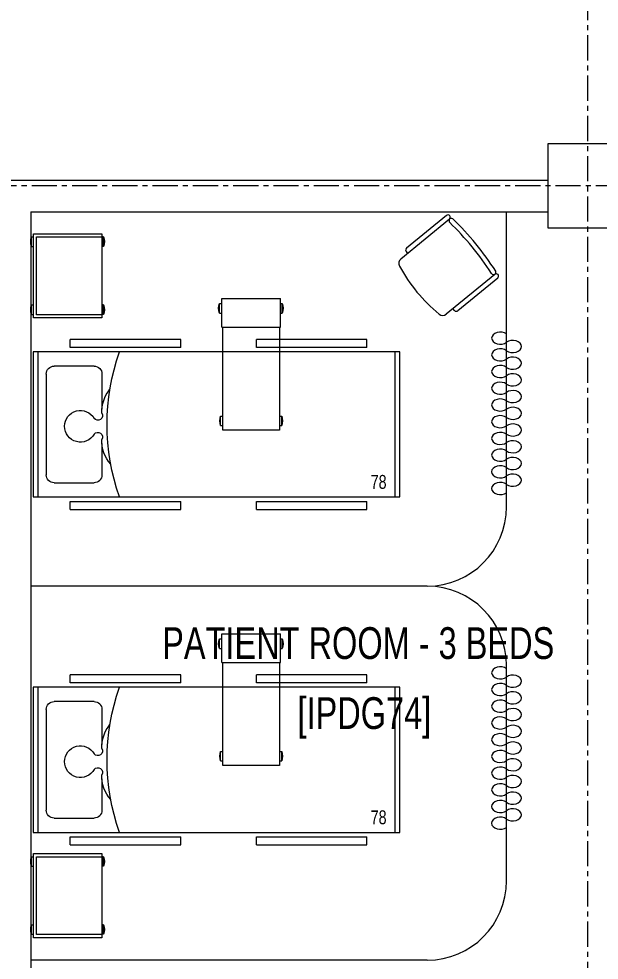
# Model space of a CAD drawing. Header units: millimetres. Extents: x 26027 to 581921, y 7230 to 233891.
# Drawn here: x 491612 to 495271, y 159063 to 164998 of the extents above; entities that cross this region are included whole.
import ezdxf

# ---------------------------------------------------------------- set-up
doc = ezdxf.new("R2010")
doc.units = ezdxf.units.MM
doc.header["$LTSCALE"] = 5
doc.linetypes.add('CENTER', pattern=[50.8, 31.75, -6.35, 6.35, -6.35])
for name, color, linetype, lineweight in [('72_EGR_BASE_TEXT', 7, 'Continuous', 5), ('Medical Equipment and Furniture', 163, 'Continuous', 0), ('Medical Equipment and Furniture1', 163, 'Continuous', 5), ('Structure', 20, 'Continuous', 5), ('Walls', 32, 'Continuous', 5)]:
    doc.layers.add(name, color=color, linetype=linetype, lineweight=lineweight)
doc.layers.add('axes', color=9, linetype='Continuous')
doc.styles.add('X3G_ENTITY_257CFD', font='swisscl.ttf', dxfattribs={"height": 200})
doc.styles.add('X3G_ENTITY_2587EA', font='swisscl.ttf', dxfattribs={"height": 200})

# ---------------------------------------------------------------- blocks, each defined once
blk = doc.blocks.new('Hospital Bed')
at = {"layer": 'Medical Equipment and Furniture1'}
for p, q in [((38.338, -101.6315, 0), (38.338, -101.6815, 0)), ((38.338, -101.6315, 0), (39.0347, -101.6315, 0)), ((39.0347, -101.6315, 0), (39.0347, -101.6815, 0)), ((39.5123, -101.6315, 0), (40.209, -101.6315, 0)), ((39.5123, -101.6315, 0), (39.5123, -101.6815, 0)), ((40.209, -101.6315, 0), (40.209, -101.6815, 0)), ((38.105, -102.6245, 0), (38.105, -101.7101, 0)), ((38.105, -101.7101, 0), (40.4164, -101.7101, 0)), ((38.135, -102.6245, 0), (38.135, -101.7101, 0)), ((38.338, -101.6815, 0), (39.0347, -101.6815, 0)), ((39.5123, -101.6815, 0), (40.209, -101.6815, 0)), ((40.3864, -101.7101, 0), (40.3864, -102.6245, 0)), ((40.4164, -101.7101, 0), (40.4164, -102.6245, 0)), ((38.2374, -101.7997, 0), (38.4887, -101.7997, 0)), ((38.1874, -102.485, 0), (38.1874, -101.8497, 0)), ((38.5387, -102.0476, 0), (38.5387, -101.8497, 0)), ((38.5387, -102.485, 0), (38.5387, -102.264, 0)), ((38.4887, -102.535, 0), (38.2374, -102.535, 0)), ((40.4164, -102.6245, 0), (38.105, -102.6245, 0)), ((38.338, -102.6532, 0), (38.338, -102.7032, 0)), ((39.0347, -102.6532, 0), (38.338, -102.6532, 0)), ((39.0347, -102.6532, 0), (39.0347, -102.7032, 0)), ((40.209, -102.6532, 0), (39.5123, -102.6532, 0)), ((39.5123, -102.6532, 0), (39.5123, -102.7032, 0)), ((40.209, -102.6532, 0), (40.209, -102.7032, 0)), ((39.0347, -102.7032, 0), (38.338, -102.7032, 0)), ((40.209, -102.7032, 0), (39.5123, -102.7032, 0))]:
    blk.add_line(p, q, dxfattribs=at)
at = {"layer": 'Medical Equipment and Furniture1', "elevation": 0}
for points in [[(38.6489, -102.6245), (38.6489, -102.6245), (38.6489, -102.6245), (38.6489, -102.6245), (38.6489, -102.6245), (38.6489, -102.6245), (38.6489, -102.6245), (38.6489, -102.6245), (38.6489, -102.6245), (38.6489, -102.6245), (38.6489, -102.6245), (38.6489, -102.6245), (38.6489, -102.6245), (38.6489, -102.6245), (38.6489, -102.6245), (38.6489, -102.6245), (38.6489, -102.6245), (38.6489, -102.6245), (38.6489, -102.6245), (38.6489, -102.6245), (38.6489, -102.6245), (38.6489, -102.6245), (38.6489, -102.6245), (38.6489, -102.6245), (38.6489, -102.6245), (38.6489, -102.6245), (38.6489, -102.6245), (38.6489, -102.6245), (38.6489, -102.6245), (38.6489, -102.6245), (38.6489, -102.6245), (38.6489, -102.6245), (38.6489, -102.6245), (38.6489, -102.6245), (38.6489, -102.6245), (38.6489, -102.6245), (38.6489, -102.6245), (38.6489, -102.6245), (38.6489, -102.6245), (38.6489, -102.6245), (38.6489, -102.6245), (38.6489, -102.6245), (38.6489, -102.6245), (38.6489, -102.6245), (38.6489, -102.6245), (38.6489, -102.6245), (38.6489, -102.6245), (38.6489, -102.6245), (38.6489, -102.6245), (38.6489, -102.6245), (38.6489, -102.6245), (38.6489, -102.6245), (38.6489, -102.6245), (38.6489, -102.6245), (38.6489, -102.6245), (38.6489, -102.6245), (38.6489, -102.6245), (38.6489, -102.6245), (38.6489, -102.6245), (38.6489, -102.6245), (38.6489, -102.6245), (38.6489, -102.6245), (38.6489, -102.6245), (38.6489, -102.6245), (38.6489, -102.6245), (38.6489, -102.6245), (38.6489, -102.6245), (38.6489, -102.6245), (38.6489, -102.6245), (38.6489, -102.6245), (38.6489, -102.6245), (38.6489, -102.6245), (38.6489, -102.6245), (38.6489, -102.6245), (38.6489, -102.6245), (38.6489, -102.6245), (38.6489, -102.6245), (38.6489, -102.6245), (38.6489, -102.6245), (38.6489, -102.6245), (38.6489, -102.6245), (38.6489, -102.6245), (38.6489, -102.6245), (38.6489, -102.6245), (38.6489, -102.6245), (38.6489, -102.6245), (38.6489, -102.6245), (38.6489, -102.6245), (38.6489, -102.6245), (38.6489, -102.6245), (38.6489, -102.6245), (38.6489, -102.6245), (38.6489, -102.6245), (38.6489, -102.6245), (38.6489, -102.6245), (38.6489, -102.6245), (38.6489, -102.6245), (38.6489, -102.6245), (38.6489, -102.6245), (38.6489, -102.6245), (38.6489, -102.6245), (38.6489, -102.6245), (38.6489, -102.6245), (38.6489, -102.6245), (38.6489, -102.6245), (38.6489, -102.6245), (38.6489, -102.6245), (38.6489, -102.6245), (38.6489, -102.6245), (38.6489, -102.6245), (38.6489, -102.6245), (38.6489, -102.6245), (38.6489, -102.6245), (38.6489, -102.6245), (38.6489, -102.6245), (38.6489, -102.6245), (38.6489, -102.6245), (38.6489, -102.6245), (38.6489, -102.6245), (38.6489, -102.6245), (38.6489, -102.6245), (38.6489, -102.6245), (38.6489, -102.6245), (38.6489, -102.6245), (38.6489, -102.6245), (38.6489, -102.6245), (38.6489, -102.6245), (38.6489, -102.6245), (38.6489, -102.6245), (38.6489, -102.6245), (38.6489, -102.6245), (38.6489, -102.6245), (38.6489, -102.6245), (38.6489, -102.6245), (38.6489, -102.6245), (38.6489, -102.6245), (38.6489, -102.6245), (38.6489, -102.6245), (38.6489, -102.6245), (38.6489, -102.6245), (38.6489, -102.6245), (38.6489, -102.6245), (38.6489, -102.6245), (38.6489, -102.6245), (38.6489, -102.6245), (38.6489, -102.6245), (38.6489, -102.6245), (38.6489, -102.6245), (38.6489, -102.6245), (38.6489, -102.6245), (38.6489, -102.6245), (38.6489, -102.6245), (38.6489, -102.6245), (38.6489, -102.6245), (38.6489, -102.6245), (38.6489, -102.6245), (38.6489, -102.6245), (38.6489, -102.6245), (38.6489, -102.6245), (38.6489, -102.6245), (38.6489, -102.6245), (38.6489, -102.6245), (38.6489, -102.6245), (38.6489, -102.6245), (38.6489, -102.6245), (38.6489, -102.6245), (38.6489, -102.6245), (38.6489, -102.6245), (38.6489, -102.6245), (38.6489, -102.6245), (38.6489, -102.6245), (38.6489, -102.6245), (38.6489, -102.6245), (38.6489, -102.6245), (38.6489, -102.6245), (38.6489, -102.6245), (38.6489, -102.6245), (38.6489, -102.6245), (38.6489, -102.6245), (38.6489, -102.6245), (38.6489, -102.6245), (38.6489, -102.6245), (38.6489, -102.6245), (38.6489, -102.6245), (38.6489, -102.6245), (38.6489, -102.6245), (38.6489, -102.6245), (38.6489, -102.6245), (38.6489, -102.6245), (38.6489, -102.6245), (38.6489, -102.6245), (38.6489, -102.6245), (38.6489, -102.6245), (38.6489, -102.6245), (38.6489, -102.6245), (38.6489, -102.6245), (38.6489, -102.6245), (38.6489, -102.6245), (38.6489, -102.6245), (38.6489, -102.6245), (38.6489, -102.6245), (38.6489, -102.6245), (38.6489, -102.6245), (38.6489, -102.6245), (38.6489, -102.6245), (38.6489, -102.6245), (38.6489, -102.6245), (38.6489, -102.6245), (38.6489, -102.6245), (38.6489, -102.6245), (38.6489, -102.6245), (38.6489, -102.6245), (38.6489, -102.6245), (38.6489, -102.6245), (38.6489, -102.6245), (38.6489, -102.6245), (38.6489, -102.6245), (38.6489, -102.6245), (38.6489, -102.6245)], [(38.6489, -102.6245), (38.6489, -102.6245), (38.6489, -102.6245), (38.6489, -102.6245), (38.6489, -102.6245), (38.6489, -102.6245), (38.6489, -102.6245), (38.6489, -102.6245), (38.6489, -102.6245), (38.6489, -102.6245), (38.6489, -102.6245), (38.6489, -102.6245), (38.6489, -102.6245), (38.6489, -102.6245), (38.6489, -102.6245), (38.6489, -102.6245), (38.6489, -102.6245), (38.6489, -102.6245), (38.6489, -102.6245), (38.6489, -102.6245), (38.6489, -102.6245), (38.6489, -102.6245), (38.6489, -102.6245), (38.6489, -102.6245), (38.6489, -102.6245), (38.6489, -102.6245), (38.6489, -102.6245), (38.6489, -102.6245), (38.6489, -102.6245), (38.6489, -102.6245), (38.6489, -102.6245), (38.6489, -102.6245), (38.6489, -102.6245), (38.6489, -102.6245), (38.6489, -102.6245), (38.6489, -102.6245), (38.6489, -102.6245), (38.6489, -102.6245), (38.6489, -102.6245), (38.6489, -102.6245), (38.6489, -102.6245), (38.6489, -102.6245), (38.6489, -102.6245), (38.6489, -102.6245), (38.6489, -102.6245), (38.6489, -102.6245), (38.6489, -102.6245), (38.6489, -102.6245), (38.6489, -102.6245), (38.6489, -102.6245), (38.6489, -102.6245), (38.6489, -102.6245), (38.6489, -102.6245), (38.6489, -102.6245), (38.6489, -102.6245), (38.6489, -102.6245), (38.6489, -102.6245), (38.6489, -102.6245), (38.6489, -102.6245), (38.6489, -102.6245), (38.6489, -102.6245), (38.6489, -102.6245), (38.6489, -102.6245), (38.6489, -102.6245), (38.6489, -102.6245), (38.6489, -102.6245), (38.6489, -102.6245), (38.6489, -102.6245), (38.6489, -102.6245), (38.6489, -102.6245), (38.6489, -102.6245), (38.6489, -102.6245), (38.6489, -102.6245), (38.6489, -102.6245), (38.6489, -102.6245), (38.6489, -102.6245), (38.6489, -102.6245), (38.6489, -102.6245), (38.6489, -102.6245), (38.6489, -102.6245), (38.6489, -102.6245), (38.6489, -102.6245), (38.6489, -102.6245), (38.6489, -102.6245), (38.6489, -102.6245), (38.6489, -102.6245), (38.6489, -102.6245), (38.6489, -102.6245), (38.6489, -102.6245), (38.6489, -102.6245), (38.6489, -102.6245), (38.6489, -102.6245), (38.6489, -102.6245), (38.6489, -102.6245), (38.6489, -102.6245), (38.6489, -102.6245), (38.6489, -102.6245), (38.6489, -102.6245), (38.6489, -102.6245), (38.6489, -102.6245), (38.6489, -102.6245), (38.6489, -102.6245), (38.6489, -102.6245), (38.6489, -102.6245), (38.6489, -102.6245), (38.6489, -102.6245), (38.6489, -102.6245), (38.6489, -102.6245), (38.6489, -102.6245), (38.6489, -102.6245), (38.6489, -102.6245), (38.6489, -102.6245), (38.6489, -102.6245), (38.6489, -102.6245), (38.6489, -102.6245), (38.6489, -102.6245), (38.6489, -102.6245), (38.6489, -102.6245), (38.6489, -102.6245), (38.6489, -102.6245), (38.6489, -102.6245), (38.6489, -102.6245), (38.6489, -102.6245), (38.6489, -102.6245), (38.6489, -102.6245), (38.6489, -102.6245), (38.6489, -102.6245), (38.6489, -102.6245), (38.6489, -102.6245), (38.6489, -102.6245), (38.6489, -102.6245), (38.6489, -102.6245), (38.6489, -102.6245), (38.6489, -102.6245), (38.6489, -102.6245), (38.6489, -102.6245), (38.6489, -102.6245), (38.6489, -102.6245), (38.6489, -102.6245), (38.6489, -102.6245), (38.6489, -102.6245), (38.6489, -102.6245), (38.6489, -102.6245), (38.6489, -102.6245), (38.6489, -102.6245), (38.6489, -102.6245), (38.6489, -102.6245), (38.6489, -102.6245), (38.6489, -102.6245), (38.6489, -102.6245), (38.6489, -102.6245), (38.6489, -102.6245), (38.6489, -102.6245), (38.6489, -102.6245), (38.6489, -102.6245), (38.6489, -102.6245), (38.6489, -102.6245), (38.6489, -102.6245), (38.6489, -102.6245), (38.6489, -102.6245), (38.6489, -102.6245), (38.6489, -102.6245), (38.6489, -102.6245), (38.6489, -102.6245), (38.6489, -102.6245), (38.6489, -102.6245), (38.6489, -102.6245), (38.6489, -102.6245), (38.6489, -102.6245), (38.6489, -102.6245), (38.6489, -102.6245), (38.6489, -102.6245), (38.6489, -102.6245), (38.6489, -102.6245), (38.6489, -102.6245), (38.6489, -102.6245), (38.6489, -102.6245), (38.6489, -102.6245), (38.6489, -102.6245), (38.6489, -102.6245), (38.6489, -102.6245), (38.6489, -102.6245), (38.6489, -102.6245), (38.6489, -102.6245), (38.6489, -102.6245), (38.6489, -102.6245), (38.6489, -102.6245), (38.6489, -102.6245), (38.6489, -102.6245), (38.6489, -102.6245), (38.6489, -102.6245), (38.6489, -102.6245), (38.6489, -102.6245), (38.6489, -102.6245), (38.6489, -102.6245), (38.6489, -102.6245), (38.6489, -102.6245), (38.6489, -102.6245), (38.6489, -102.6245), (38.6489, -102.6245), (38.6489, -102.6245), (38.6489, -102.6245), (38.6489, -102.6245), (38.6489, -102.6245), (38.6489, -102.6245), (38.6489, -102.6245), (38.6489, -102.6245), (38.6489, -102.6245), (38.6489, -102.6245), (38.6489, -102.6245), (38.6489, -102.6245), (38.6489, -102.6245), (38.6489, -102.6245), (38.6489, -102.6245)], [(38.6489, -102.6245), (38.6489, -102.6245), (38.6489, -102.6245), (38.6489, -102.6245), (38.6489, -102.6245), (38.6489, -102.6245), (38.6489, -102.6245), (38.6489, -102.6245), (38.6489, -102.6245), (38.6489, -102.6245), (38.6489, -102.6245), (38.6489, -102.6245), (38.6489, -102.6245), (38.6489, -102.6245), (38.6489, -102.6245), (38.6489, -102.6245), (38.6489, -102.6245), (38.6489, -102.6245), (38.6489, -102.6245), (38.6489, -102.6245), (38.6489, -102.6245), (38.6489, -102.6245), (38.6489, -102.6245), (38.6489, -102.6245), (38.6489, -102.6245), (38.6489, -102.6245), (38.6489, -102.6245), (38.6489, -102.6245), (38.6489, -102.6245), (38.6489, -102.6245), (38.6489, -102.6245), (38.6489, -102.6245), (38.6489, -102.6245), (38.6489, -102.6245), (38.6489, -102.6245), (38.6489, -102.6245), (38.6489, -102.6245), (38.6489, -102.6245), (38.6489, -102.6245), (38.6489, -102.6245), (38.6489, -102.6245), (38.6489, -102.6245), (38.6489, -102.6245), (38.6489, -102.6245), (38.6489, -102.6245), (38.6489, -102.6245), (38.6489, -102.6245), (38.6489, -102.6245), (38.6489, -102.6245), (38.6489, -102.6245), (38.6489, -102.6245), (38.6489, -102.6245), (38.6489, -102.6245), (38.6489, -102.6245), (38.6489, -102.6245), (38.6489, -102.6245), (38.6489, -102.6245), (38.6489, -102.6245), (38.6489, -102.6245), (38.6489, -102.6245), (38.6489, -102.6245), (38.6489, -102.6245), (38.6489, -102.6245), (38.6489, -102.6245), (38.6489, -102.6245), (38.6489, -102.6245), (38.6489, -102.6245), (38.6489, -102.6245), (38.6489, -102.6245), (38.6489, -102.6245), (38.6489, -102.6245), (38.6489, -102.6245), (38.6489, -102.6245), (38.6489, -102.6245), (38.6489, -102.6245), (38.6489, -102.6245), (38.6489, -102.6245), (38.6489, -102.6245), (38.6489, -102.6245), (38.6489, -102.6245), (38.6489, -102.6245), (38.6489, -102.6245), (38.6489, -102.6245), (38.6489, -102.6245), (38.6489, -102.6245), (38.6489, -102.6245), (38.6489, -102.6245), (38.6489, -102.6245), (38.6489, -102.6245), (38.6489, -102.6245), (38.6489, -102.6245), (38.6489, -102.6245), (38.6489, -102.6245), (38.6489, -102.6245), (38.6489, -102.6245), (38.6489, -102.6245), (38.6489, -102.6245), (38.6489, -102.6245), (38.6489, -102.6245), (38.6489, -102.6245), (38.6489, -102.6245), (38.6489, -102.6245), (38.6489, -102.6245), (38.6489, -102.6245), (38.6489, -102.6245), (38.6489, -102.6245), (38.6489, -102.6245), (38.6489, -102.6245), (38.6489, -102.6245), (38.6489, -102.6245), (38.6489, -102.6245), (38.6489, -102.6245), (38.6489, -102.6245), (38.6489, -102.6245), (38.6489, -102.6245), (38.6489, -102.6245), (38.6489, -102.6245), (38.6489, -102.6245), (38.6489, -102.6245), (38.6489, -102.6245), (38.6489, -102.6245), (38.6489, -102.6245), (38.6489, -102.6245), (38.6489, -102.6245), (38.6489, -102.6245), (38.6489, -102.6245), (38.6489, -102.6245), (38.6489, -102.6245), (38.6489, -102.6245), (38.6489, -102.6245), (38.6489, -102.6245), (38.6489, -102.6245), (38.6489, -102.6245), (38.6489, -102.6245), (38.6489, -102.6245), (38.6489, -102.6245), (38.6489, -102.6245), (38.6489, -102.6245), (38.6489, -102.6245), (38.6489, -102.6245), (38.6489, -102.6245), (38.6489, -102.6245), (38.6489, -102.6245), (38.6489, -102.6245), (38.6489, -102.6245), (38.6489, -102.6245), (38.6489, -102.6245), (38.6489, -102.6245), (38.6489, -102.6245), (38.6489, -102.6245), (38.6489, -102.6245), (38.6489, -102.6245), (38.6489, -102.6245), (38.6489, -102.6245), (38.6489, -102.6245), (38.6489, -102.6245), (38.6489, -102.6245), (38.6489, -102.6245), (38.6489, -102.6245), (38.6489, -102.6245), (38.6489, -102.6245), (38.6489, -102.6245), (38.6489, -102.6245), (38.6489, -102.6245), (38.6489, -102.6245), (38.6489, -102.6245), (38.6489, -102.6245), (38.6489, -102.6245), (38.6489, -102.6245), (38.6489, -102.6245), (38.6489, -102.6245), (38.6489, -102.6245), (38.6489, -102.6245), (38.6489, -102.6245), (38.6489, -102.6245), (38.6489, -102.6245), (38.6489, -102.6245), (38.6489, -102.6245), (38.6489, -102.6245), (38.6489, -102.6245), (38.6489, -102.6245), (38.6489, -102.6245), (38.6489, -102.6245), (38.6489, -102.6245), (38.6489, -102.6245), (38.6489, -102.6245), (38.6489, -102.6245), (38.6489, -102.6245), (38.6489, -102.6245), (38.6489, -102.6245), (38.6489, -102.6245), (38.6489, -102.6245), (38.6489, -102.6245), (38.6489, -102.6245), (38.6489, -102.6245), (38.6489, -102.6245), (38.6489, -102.6245), (38.6489, -102.6245), (38.6489, -102.6245), (38.6489, -102.6245), (38.6489, -102.6245), (38.6489, -102.6245), (38.6489, -102.6245), (38.6489, -102.6245), (38.6489, -102.6245), (38.6489, -102.6245), (38.6489, -102.6245), (38.6489, -102.6245), (38.6489, -102.6245), (38.6489, -102.6245), (38.6489, -102.6245), (38.6489, -102.6245), (38.6489, -102.6245), (38.6489, -102.6245), (38.6489, -102.6245), (38.6489, -102.6245), (38.6489, -102.6245), (38.6489, -102.6245), (38.6489, -102.6245), (38.6489, -102.6245), (38.6489, -102.6245), (38.6489, -102.6245), (38.6489, -102.6245), (38.6489, -102.6245), (38.6489, -102.6245), (38.6489, -102.6245), (38.6489, -102.6245), (38.6489, -102.6245), (38.6489, -102.6245), (38.6489, -102.6245), (38.6489, -102.6245), (38.6489, -102.6245), (38.6489, -102.6245), (38.6489, -102.6245), (38.6489, -102.6245), (38.6489, -102.6245), (38.6489, -102.6245), (38.6489, -102.6245), (38.6489, -102.6245), (38.6489, -102.6245), (38.6489, -102.6245), (38.6489, -102.6245), (38.6489, -102.6245), (38.6489, -102.6245), (38.6489, -102.6245), (38.6489, -102.6245), (38.6489, -102.6245), (38.6489, -102.6245), (38.6489, -102.6245), (38.6489, -102.6245), (38.6489, -102.6245), (38.6489, -102.6245), (38.6489, -102.6245), (38.6489, -102.6245), (38.6489, -102.6245), (38.6489, -102.6245), (38.6489, -102.6245), (38.6489, -102.6245), (38.6489, -102.6245), (38.6489, -102.6245), (38.6489, -102.6245), (38.6489, -102.6245), (38.6489, -102.6245), (38.6489, -102.6245), (38.6489, -102.6245), (38.6489, -102.6245), (38.6489, -102.6245), (38.6489, -102.6245), (38.6489, -102.6245), (38.6489, -102.6245), (38.6489, -102.6245), (38.6489, -102.6245), (38.6489, -102.6245), (38.6489, -102.6245), (38.6489, -102.6245), (38.6489, -102.6245), (38.6489, -102.6245)]]:
    blk.add_lwpolyline(points, close=True, dxfattribs=at)
for points in [[(38.6489, -102.6245), (38.6489, -102.6245), (38.6489, -102.6245), (38.6489, -102.6245), (38.6489, -102.6245), (38.6489, -102.6245), (38.6489, -102.6245), (38.6489, -102.6245)], [(38.6489, -102.6245), (38.6489, -102.6245), (38.6489, -102.6245), (38.6489, -102.6245), (38.6489, -102.6245), (38.6489, -102.6245), (38.6489, -102.6245), (38.6489, -102.6245), (38.6489, -102.6245), (38.6489, -102.6245), (38.6489, -102.6245), (38.6489, -102.6245), (38.6489, -102.6245), (38.6489, -102.6245), (38.6489, -102.6245), (38.6489, -102.6245), (38.6489, -102.6245), (38.6489, -102.6245), (38.6489, -102.6245), (38.6489, -102.6245), (38.6489, -102.6245), (38.6489, -102.6245), (38.6489, -102.6245), (38.6489, -102.6245), (38.6489, -102.6245), (38.6489, -102.6245), (38.6489, -102.6245), (38.6489, -102.6245), (38.6489, -102.6245), (38.6489, -102.6245), (38.6489, -102.6245), (38.6489, -102.6245), (38.6489, -102.6245), (38.6489, -102.6245), (38.6489, -102.6245), (38.6489, -102.6245), (38.6489, -102.6245), (38.6489, -102.6245), (38.6489, -102.6245), (38.6489, -102.6245), (38.6489, -102.6245), (38.6489, -102.6245), (38.6489, -102.6245), (38.6489, -102.6245), (38.6489, -102.6245), (38.6489, -102.6245), (38.6489, -102.6245), (38.6489, -102.6245), (38.6489, -102.6245), (38.6489, -102.6245), (38.6489, -102.6245), (38.6489, -102.6245), (38.6489, -102.6245), (38.6489, -102.6245), (38.6489, -102.6245), (38.6489, -102.6245), (38.6489, -102.6245), (38.6489, -102.6245), (38.6489, -102.6245), (38.6489, -102.6245), (38.6489, -102.6245), (38.6489, -102.6245), (38.6489, -102.6245), (38.6489, -102.6245), (38.6489, -102.6245), (38.6489, -102.6245), (38.6489, -102.6245), (38.6489, -102.6245), (38.6489, -102.6245), (38.6489, -102.6245), (38.6489, -102.6245), (38.6489, -102.6245), (38.6489, -102.6245), (38.6489, -102.6245), (38.6489, -102.6245), (38.6489, -102.6245), (38.6489, -102.6245), (38.6489, -102.6245), (38.6489, -102.6245), (38.6489, -102.6245), (38.6489, -102.6245), (38.6489, -102.6245), (38.6489, -102.6245), (38.6489, -102.6245), (38.6489, -102.6245), (38.6489, -102.6245), (38.6489, -102.6245), (38.6489, -102.6245), (38.6489, -102.6245), (38.6489, -102.6245), (38.6489, -102.6245), (38.6489, -102.6245), (38.6489, -102.6245), (38.6489, -102.6245), (38.6489, -102.6245), (38.6489, -102.6245), (38.6489, -102.6245), (38.6489, -102.6245), (38.6489, -102.6245), (38.6489, -102.6245), (38.6489, -102.6245), (38.6489, -102.6245), (38.6489, -102.6245), (38.6489, -102.6245), (38.6489, -102.6245), (38.6489, -102.6245), (38.6489, -102.6245), (38.6489, -102.6245), (38.6489, -102.6245), (38.6489, -102.6245), (38.6489, -102.6245)], [(38.6489, -102.6245), (38.6489, -102.6245), (38.6489, -102.6245), (38.6489, -102.6245), (38.6489, -102.6245), (38.6489, -102.6245), (38.6489, -102.6245), (38.6489, -102.6245), (38.6489, -102.6245), (38.6489, -102.6245), (38.6489, -102.6245), (38.6489, -102.6245), (38.6489, -102.6245), (38.6489, -102.6245), (38.6489, -102.6245), (38.6489, -102.6245), (38.6489, -102.6245)], [(38.6489, -102.6245), (38.6489, -102.6245), (38.6489, -102.6245), (38.6489, -102.6245), (38.6489, -102.6245), (38.6489, -102.6245), (38.6489, -102.6245)], [(38.6489, -102.6245), (38.6489, -102.6245), (38.6489, -102.6245), (38.6489, -102.6245), (38.6489, -102.6245), (38.6489, -102.6245), (38.6489, -102.6245), (38.6489, -102.6245), (38.6489, -102.6245), (38.6489, -102.6245), (38.6489, -102.6245), (38.6489, -102.6245)], [(38.6489, -102.6245), (38.6489, -102.6245), (38.6489, -102.6245), (38.6489, -102.6245), (38.6489, -102.6245), (38.6489, -102.6245), (38.6489, -102.6245), (38.6489, -102.6245), (38.6489, -102.6245), (38.6489, -102.6245), (38.6489, -102.6245), (38.6489, -102.6245), (38.6489, -102.6245), (38.6489, -102.6245), (38.6489, -102.6245), (38.6489, -102.6245), (38.6489, -102.6245), (38.6489, -102.6245), (38.6489, -102.6245), (38.6489, -102.6245), (38.6489, -102.6245), (38.6489, -102.6245), (38.6489, -102.6245), (38.6489, -102.6245), (38.6489, -102.6245), (38.6489, -102.6245), (38.6489, -102.6245), (38.6489, -102.6245), (38.6489, -102.6245), (38.6489, -102.6245), (38.6489, -102.6245), (38.6489, -102.6245), (38.6489, -102.6245), (38.6489, -102.6245), (38.6489, -102.6245), (38.6489, -102.6245), (38.6489, -102.6245), (38.6489, -102.6245), (38.6489, -102.6245), (38.6489, -102.6245), (38.6489, -102.6245), (38.6489, -102.6245), (38.6489, -102.6245), (38.6489, -102.6245), (38.6489, -102.6245), (38.6489, -102.6245), (38.6489, -102.6245), (38.6489, -102.6245), (38.6489, -102.6245), (38.6489, -102.6245), (38.6489, -102.6245), (38.6489, -102.6245), (38.6489, -102.6245), (38.6489, -102.6245), (38.6489, -102.6245), (38.6489, -102.6245), (38.6489, -102.6245), (38.6489, -102.6245), (38.6489, -102.6245), (38.6489, -102.6245), (38.6489, -102.6245), (38.6489, -102.6245), (38.6489, -102.6245), (38.6489, -102.6245), (38.6489, -102.6245), (38.6489, -102.6245), (38.6489, -102.6245), (38.6489, -102.6245), (38.6489, -102.6245), (38.6489, -102.6245), (38.6489, -102.6245), (38.6489, -102.6245), (38.6489, -102.6245), (38.6489, -102.6245), (38.6489, -102.6245), (38.6489, -102.6245), (38.6489, -102.6245), (38.6489, -102.6245), (38.6489, -102.6245), (38.6489, -102.6245), (38.6489, -102.6245), (38.6489, -102.6245), (38.6489, -102.6245), (38.6489, -102.6245), (38.6489, -102.6245), (38.6489, -102.6245), (38.6489, -102.6245), (38.6489, -102.6245), (38.6489, -102.6245)], [(38.6489, -102.6245), (38.6489, -102.6245), (38.6489, -102.6245), (38.6489, -102.6245), (38.6489, -102.6245), (38.6489, -102.6245), (38.6489, -102.6245), (38.6489, -102.6245), (38.6489, -102.6245), (38.6489, -102.6245), (38.6489, -102.6245), (38.6489, -102.6245), (38.6489, -102.6245), (38.6489, -102.6245), (38.6489, -102.6245), (38.6489, -102.6245), (38.6489, -102.6245), (38.6489, -102.6245), (38.6489, -102.6245), (38.6489, -102.6245), (38.6489, -102.6245), (38.6489, -102.6245), (38.6489, -102.6245), (38.6489, -102.6245), (38.6489, -102.6245), (38.6489, -102.6245), (38.6489, -102.6245), (38.6489, -102.6245), (38.6489, -102.6245), (38.6489, -102.6245), (38.6489, -102.6245), (38.6489, -102.6245), (38.6489, -102.6245), (38.6489, -102.6245), (38.6489, -102.6245), (38.6489, -102.6245), (38.6489, -102.6245), (38.6489, -102.6245), (38.6489, -102.6245), (38.6489, -102.6245), (38.6489, -102.6245), (38.6489, -102.6245), (38.6489, -102.6245), (38.6489, -102.6245), (38.6489, -102.6245), (38.6489, -102.6245), (38.6489, -102.6245), (38.6489, -102.6245), (38.6489, -102.6245), (38.6489, -102.6245), (38.6489, -102.6245), (38.6489, -102.6245), (38.6489, -102.6245), (38.6489, -102.6245)], [(38.6489, -102.6245), (38.6489, -102.6245), (38.6489, -102.6245), (38.6489, -102.6245), (38.6489, -102.6245), (38.6489, -102.6245), (38.6489, -102.6245), (38.6489, -102.6245), (38.6489, -102.6245), (38.6489, -102.6245)], [(38.6489, -102.6245), (38.6489, -102.6245), (38.6489, -102.6245), (38.6489, -102.6245), (38.6489, -102.6245), (38.6489, -102.6245), (38.6489, -102.6245), (38.6489, -102.6245), (38.6489, -102.6245), (38.6489, -102.6245)], [(38.6489, -102.6245), (38.6489, -102.6245), (38.6489, -102.6245), (38.6489, -102.6245), (38.6489, -102.6245), (38.6489, -102.6245), (38.6489, -102.6245), (38.6489, -102.6245), (38.6489, -102.6245), (38.6489, -102.6245), (38.6489, -102.6245), (38.6489, -102.6245), (38.6489, -102.6245), (38.6489, -102.6245), (38.6489, -102.6245)], [(38.6489, -102.6245), (38.6489, -102.6245), (38.6489, -102.6245), (38.6489, -102.6245), (38.6489, -102.6245), (38.6489, -102.6245), (38.6489, -102.6245), (38.6489, -102.6245), (38.6489, -102.6245), (38.6489, -102.6245)], [(38.6489, -102.6245), (38.6489, -102.6245), (38.6489, -102.6245), (38.6489, -102.6245), (38.6489, -102.6245), (38.6489, -102.6245), (38.6489, -102.6245)], [(38.6489, -102.6245), (38.6489, -102.6245), (38.6489, -102.6245), (38.6489, -102.6245), (38.6489, -102.6245), (38.6489, -102.6245), (38.6489, -102.6245), (38.6489, -102.6245), (38.6489, -102.6245), (38.6489, -102.6245)], [(38.6489, -102.6245), (38.6489, -102.6245), (38.6489, -102.6245), (38.6489, -102.6245), (38.6489, -102.6245), (38.6489, -102.6245), (38.6489, -102.6245), (38.6489, -102.6245), (38.6489, -102.6245), (38.6489, -102.6245), (38.6489, -102.6245), (38.6489, -102.6245), (38.6489, -102.6245), (38.6489, -102.6245), (38.6489, -102.6245), (38.6489, -102.6245), (38.6489, -102.6245), (38.6489, -102.6245)], [(38.6489, -102.6245), (38.6489, -102.6245), (38.6489, -102.6245), (38.6489, -102.6245), (38.6489, -102.6245), (38.6489, -102.6245), (38.6489, -102.6245), (38.6489, -102.6245), (38.6489, -102.6245)]]:
    blk.add_lwpolyline(points, dxfattribs=at)
at = {"layer": 'Medical Equipment and Furniture1'}
for centre, radius, start, end in [((39.9488, -102.1673, 0), 1.378, 160.6222, 199.3778), ((38.2374, -101.8497, 0), 0.05, 90, 180), ((38.4887, -101.8497, 0), 0.05, 0, 90), ((38.7578, -102.0625, 0), 0.2195, 138.29727, 182.816), ((38.4026, -102.1558, 0), 0.1, 29.30373, 330.69627), ((38.5126, -102.0878, 0), 0.0297, 220.04371, 29.10032), ((38.5126, -102.2238, 0), 0.0297, 330.89968, 139.95629), ((38.7578, -102.2491, 0), 0.2195, 177.184, 219.68783), ((38.2374, -102.485, 0), 0.05, 180, 270), ((38.4887, -102.485, 0), 0.05, 270, 0)]:
    blk.add_arc(centre, radius, start, end, dxfattribs=at)
blk = doc.blocks.new('HF13963-P')
at = {"layer": 'Medical Equipment and Furniture1'}
for p, q in [((0.18, 0.185), (0, 0.185)), ((0, 0.185), (0, -0.185)), ((0.0915, 0.1995), (0.0315, 0.1995)), ((0.0315, 0.1995), (0.0315, 0.185)), ((0.0915, 0.1995), (0.0915, 0.185)), ((0.18, 0.185), (0.18, -0.185)), ((0.83, 0.1788), (0.18, 0.1788)), ((0.8007, 0.1919), (0.7407, 0.1919)), ((0.7407, 0.1919), (0.7407, 0.1788)), ((0.8007, 0.1919), (0.8007, 0.1788)), ((0.83, -0.1788), (0.83, 0.1788)), ((0.18, -0.185), (0, -0.185)), ((0.0315, -0.185), (0.0315, -0.1971)), ((0.0915, -0.1971), (0.0315, -0.1971)), ((0.0915, -0.185), (0.0915, -0.1971)), ((0.18, -0.1788), (0.83, -0.1788)), ((0.7407, -0.1788), (0.7407, -0.1933)), ((0.8007, -0.1933), (0.7407, -0.1933)), ((0.8007, -0.1788), (0.8007, -0.1933))]:
    blk.add_line(p, q, dxfattribs=at)
for centre, start, end in [((0.0615, 0.112), 71.07536, 108.92464), ((0.7707, 0.1044), 71.07536, 108.92464), ((0.0615, -0.1096), 251.07536, 288.92464), ((0.7707, -0.1058), 251.07536, 288.92464)]:
    blk.add_arc(centre, 0.0925, start, end, dxfattribs=at)
blk = doc.blocks.new('HF10531-P')
at = {"layer": 'Medical Equipment and Furniture1'}
for p, q in [((0.53, 0.43), (0, 0.43)), ((0, 0.43), (0, 0)), ((0.0791, 0.4424), (0.0191, 0.4424)), ((0.0191, 0.4424), (0.0191, 0.43)), ((0.0791, 0.4424), (0.0791, 0.43)), ((0.5086, 0.4424), (0.4486, 0.4424)), ((0.4486, 0.4424), (0.4486, 0.43)), ((0.5086, 0.4424), (0.5086, 0.43)), ((0.53, 0), (0.53, 0.43)), ((0.51, 0.41), (0.02, 0.41)), ((0.02, 0.41), (0.02, 0)), ((0.51, 0), (0.51, 0.41)), ((0, 0), (0.53, 0)), ((0.0191, -0.0124), (0.0191, 0)), ((0.0791, -0.0124), (0.0791, 0)), ((0.4486, -0.0124), (0.4486, 0)), ((0.5086, -0.0124), (0.5086, 0)), ((0.0791, -0.0124), (0.0191, -0.0124)), ((0.5086, -0.0124), (0.4486, -0.0124))]:
    blk.add_line(p, q, dxfattribs=at)
for points in [[(0.02, 0.41), (0.02, 0.41), (0.02, 0.41), (0.02, 0.41), (0.02, 0.41), (0.02, 0.41), (0.02, 0.41), (0.02, 0.41), (0.02, 0.41), (0.02, 0.41), (0.02, 0.41), (0.02, 0.41), (0.02, 0.41), (0.02, 0.41), (0.02, 0.41), (0.02, 0.41), (0.02, 0.41), (0.02, 0.41), (0.02, 0.41), (0.02, 0.41), (0.02, 0.41), (0.02, 0.41), (0.02, 0.41), (0.02, 0.41), (0.02, 0.41), (0.02, 0.41), (0.02, 0.41), (0.02, 0.41), (0.02, 0.41), (0.02, 0.41), (0.02, 0.41), (0.02, 0.41), (0.02, 0.41), (0.02, 0.41), (0.02, 0.41), (0.02, 0.41), (0.02, 0.41), (0.02, 0.41), (0.02, 0.41), (0.02, 0.41), (0.02, 0.41), (0.02, 0.41), (0.02, 0.41), (0.02, 0.41), (0.02, 0.41), (0.02, 0.41), (0.02, 0.41), (0.02, 0.41), (0.02, 0.41), (0.02, 0.41), (0.02, 0.41), (0.02, 0.41), (0.02, 0.41), (0.02, 0.41), (0.02, 0.41), (0.02, 0.41), (0.02, 0.41), (0.02, 0.41), (0.02, 0.41), (0.02, 0.41), (0.02, 0.41), (0.02, 0.41), (0.02, 0.41), (0.02, 0.41), (0.02, 0.41), (0.02, 0.41), (0.02, 0.41), (0.02, 0.41), (0.02, 0.41), (0.02, 0.41), (0.02, 0.41), (0.02, 0.41), (0.02, 0.41), (0.02, 0.41), (0.02, 0.41), (0.02, 0.41), (0.02, 0.41), (0.02, 0.41), (0.02, 0.41), (0.02, 0.41), (0.02, 0.41), (0.02, 0.41), (0.02, 0.41), (0.02, 0.41), (0.02, 0.41), (0.02, 0.41), (0.02, 0.41), (0.02, 0.41), (0.02, 0.41), (0.02, 0.41), (0.02, 0.41), (0.02, 0.41), (0.02, 0.41), (0.02, 0.41), (0.02, 0.41), (0.02, 0.41), (0.02, 0.41), (0.02, 0.41), (0.02, 0.41), (0.02, 0.41), (0.02, 0.41), (0.02, 0.41), (0.02, 0.41), (0.02, 0.41), (0.02, 0.41), (0.02, 0.41), (0.02, 0.41), (0.02, 0.41), (0.02, 0.41), (0.02, 0.41), (0.02, 0.41), (0.02, 0.41), (0.02, 0.41), (0.02, 0.41), (0.02, 0.41), (0.02, 0.41), (0.02, 0.41), (0.02, 0.41), (0.02, 0.41), (0.02, 0.41), (0.02, 0.41), (0.02, 0.41), (0.02, 0.41), (0.02, 0.41), (0.02, 0.41), (0.02, 0.41), (0.02, 0.41), (0.02, 0.41), (0.02, 0.41), (0.02, 0.41), (0.02, 0.41), (0.02, 0.41), (0.02, 0.41), (0.02, 0.41), (0.02, 0.41), (0.02, 0.41), (0.02, 0.41), (0.02, 0.41), (0.02, 0.41), (0.02, 0.41), (0.02, 0.41), (0.02, 0.41), (0.02, 0.41), (0.02, 0.41), (0.02, 0.41), (0.02, 0.41), (0.02, 0.41), (0.02, 0.41), (0.02, 0.41), (0.02, 0.41), (0.02, 0.41), (0.02, 0.41), (0.02, 0.41), (0.02, 0.41), (0.02, 0.41), (0.02, 0.41), (0.02, 0.41), (0.02, 0.41), (0.02, 0.41), (0.02, 0.41), (0.02, 0.41), (0.02, 0.41), (0.02, 0.41), (0.02, 0.41), (0.02, 0.41), (0.02, 0.41), (0.02, 0.41), (0.02, 0.41), (0.02, 0.41), (0.02, 0.41), (0.02, 0.41), (0.02, 0.41), (0.02, 0.41), (0.02, 0.41), (0.02, 0.41), (0.02, 0.41), (0.02, 0.41), (0.02, 0.41), (0.02, 0.41), (0.02, 0.41), (0.02, 0.41), (0.02, 0.41), (0.02, 0.41), (0.02, 0.41), (0.02, 0.41), (0.02, 0.41), (0.02, 0.41), (0.02, 0.41), (0.02, 0.41), (0.02, 0.41), (0.02, 0.41), (0.02, 0.41), (0.02, 0.41), (0.02, 0.41), (0.02, 0.41), (0.02, 0.41), (0.02, 0.41), (0.02, 0.41), (0.02, 0.41), (0.02, 0.41), (0.02, 0.41), (0.02, 0.41), (0.02, 0.41), (0.02, 0.41), (0.02, 0.41), (0.02, 0.41), (0.02, 0.41), (0.02, 0.41), (0.02, 0.41), (0.02, 0.41), (0.02, 0.41), (0.02, 0.41), (0.02, 0.41), (0.02, 0.41), (0.02, 0.41), (0.02, 0.41), (0.02, 0.41), (0.02, 0.41), (0.02, 0.41)], [(0.02, 0.41), (0.02, 0.41), (0.02, 0.41), (0.02, 0.41), (0.02, 0.41), (0.02, 0.41), (0.02, 0.41), (0.02, 0.41), (0.02, 0.41), (0.02, 0.41), (0.02, 0.41), (0.02, 0.41), (0.02, 0.41), (0.02, 0.41), (0.02, 0.41), (0.02, 0.41), (0.02, 0.41), (0.02, 0.41), (0.02, 0.41), (0.02, 0.41), (0.02, 0.41), (0.02, 0.41), (0.02, 0.41), (0.02, 0.41), (0.02, 0.41), (0.02, 0.41), (0.02, 0.41), (0.02, 0.41), (0.02, 0.41), (0.02, 0.41), (0.02, 0.41), (0.02, 0.41), (0.02, 0.41), (0.02, 0.41), (0.02, 0.41), (0.02, 0.41), (0.02, 0.41), (0.02, 0.41), (0.02, 0.41), (0.02, 0.41), (0.02, 0.41), (0.02, 0.41), (0.02, 0.41), (0.02, 0.41), (0.02, 0.41), (0.02, 0.41), (0.02, 0.41), (0.02, 0.41), (0.02, 0.41), (0.02, 0.41), (0.02, 0.41), (0.02, 0.41), (0.02, 0.41), (0.02, 0.41), (0.02, 0.41), (0.02, 0.41), (0.02, 0.41), (0.02, 0.41), (0.02, 0.41), (0.02, 0.41), (0.02, 0.41), (0.02, 0.41), (0.02, 0.41), (0.02, 0.41), (0.02, 0.41), (0.02, 0.41), (0.02, 0.41), (0.02, 0.41), (0.02, 0.41), (0.02, 0.41), (0.02, 0.41), (0.02, 0.41), (0.02, 0.41), (0.02, 0.41), (0.02, 0.41), (0.02, 0.41), (0.02, 0.41), (0.02, 0.41), (0.02, 0.41), (0.02, 0.41), (0.02, 0.41), (0.02, 0.41), (0.02, 0.41), (0.02, 0.41), (0.02, 0.41), (0.02, 0.41), (0.02, 0.41), (0.02, 0.41), (0.02, 0.41), (0.02, 0.41), (0.02, 0.41), (0.02, 0.41), (0.02, 0.41), (0.02, 0.41), (0.02, 0.41), (0.02, 0.41), (0.02, 0.41), (0.02, 0.41), (0.02, 0.41), (0.02, 0.41), (0.02, 0.41), (0.02, 0.41), (0.02, 0.41), (0.02, 0.41), (0.02, 0.41), (0.02, 0.41), (0.02, 0.41), (0.02, 0.41), (0.02, 0.41), (0.02, 0.41), (0.02, 0.41), (0.02, 0.41), (0.02, 0.41), (0.02, 0.41), (0.02, 0.41), (0.02, 0.41), (0.02, 0.41), (0.02, 0.41), (0.02, 0.41), (0.02, 0.41), (0.02, 0.41), (0.02, 0.41), (0.02, 0.41), (0.02, 0.41), (0.02, 0.41), (0.02, 0.41), (0.02, 0.41), (0.02, 0.41), (0.02, 0.41), (0.02, 0.41), (0.02, 0.41), (0.02, 0.41), (0.02, 0.41), (0.02, 0.41), (0.02, 0.41), (0.02, 0.41), (0.02, 0.41), (0.02, 0.41), (0.02, 0.41), (0.02, 0.41), (0.02, 0.41), (0.02, 0.41), (0.02, 0.41), (0.02, 0.41), (0.02, 0.41), (0.02, 0.41), (0.02, 0.41), (0.02, 0.41), (0.02, 0.41), (0.02, 0.41), (0.02, 0.41), (0.02, 0.41), (0.02, 0.41), (0.02, 0.41), (0.02, 0.41), (0.02, 0.41), (0.02, 0.41), (0.02, 0.41), (0.02, 0.41), (0.02, 0.41), (0.02, 0.41), (0.02, 0.41), (0.02, 0.41), (0.02, 0.41), (0.02, 0.41), (0.02, 0.41), (0.02, 0.41), (0.02, 0.41), (0.02, 0.41), (0.02, 0.41), (0.02, 0.41), (0.02, 0.41), (0.02, 0.41), (0.02, 0.41), (0.02, 0.41), (0.02, 0.41), (0.02, 0.41), (0.02, 0.41), (0.02, 0.41), (0.02, 0.41), (0.02, 0.41), (0.02, 0.41), (0.02, 0.41), (0.02, 0.41), (0.02, 0.41), (0.02, 0.41), (0.02, 0.41), (0.02, 0.41), (0.02, 0.41), (0.02, 0.41), (0.02, 0.41), (0.02, 0.41), (0.02, 0.41), (0.02, 0.41), (0.02, 0.41), (0.02, 0.41), (0.02, 0.41), (0.02, 0.41), (0.02, 0.41), (0.02, 0.41), (0.02, 0.41), (0.02, 0.41), (0.02, 0.41), (0.02, 0.41), (0.02, 0.41), (0.02, 0.41), (0.02, 0.41), (0.02, 0.41), (0.02, 0.41), (0.02, 0.41), (0.02, 0.41), (0.02, 0.41), (0.02, 0.41), (0.02, 0.41)], [(0.02, 0.41), (0.02, 0.41), (0.02, 0.41), (0.02, 0.41), (0.02, 0.41), (0.02, 0.41), (0.02, 0.41), (0.02, 0.41), (0.02, 0.41), (0.02, 0.41), (0.02, 0.41), (0.02, 0.41), (0.02, 0.41), (0.02, 0.41), (0.02, 0.41), (0.02, 0.41), (0.02, 0.41), (0.02, 0.41), (0.02, 0.41), (0.02, 0.41), (0.02, 0.41), (0.02, 0.41), (0.02, 0.41), (0.02, 0.41), (0.02, 0.41), (0.02, 0.41), (0.02, 0.41), (0.02, 0.41), (0.02, 0.41), (0.02, 0.41), (0.02, 0.41), (0.02, 0.41), (0.02, 0.41), (0.02, 0.41), (0.02, 0.41), (0.02, 0.41), (0.02, 0.41), (0.02, 0.41), (0.02, 0.41), (0.02, 0.41), (0.02, 0.41), (0.02, 0.41), (0.02, 0.41), (0.02, 0.41), (0.02, 0.41), (0.02, 0.41), (0.02, 0.41), (0.02, 0.41), (0.02, 0.41), (0.02, 0.41), (0.02, 0.41), (0.02, 0.41), (0.02, 0.41), (0.02, 0.41), (0.02, 0.41), (0.02, 0.41), (0.02, 0.41), (0.02, 0.41), (0.02, 0.41), (0.02, 0.41), (0.02, 0.41), (0.02, 0.41), (0.02, 0.41), (0.02, 0.41), (0.02, 0.41), (0.02, 0.41), (0.02, 0.41), (0.02, 0.41), (0.02, 0.41), (0.02, 0.41), (0.02, 0.41), (0.02, 0.41), (0.02, 0.41), (0.02, 0.41), (0.02, 0.41), (0.02, 0.41), (0.02, 0.41), (0.02, 0.41), (0.02, 0.41), (0.02, 0.41), (0.02, 0.41), (0.02, 0.41), (0.02, 0.41), (0.02, 0.41), (0.02, 0.41), (0.02, 0.41), (0.02, 0.41), (0.02, 0.41), (0.02, 0.41), (0.02, 0.41), (0.02, 0.41), (0.02, 0.41), (0.02, 0.41), (0.02, 0.41), (0.02, 0.41), (0.02, 0.41), (0.02, 0.41), (0.02, 0.41), (0.02, 0.41), (0.02, 0.41), (0.02, 0.41), (0.02, 0.41), (0.02, 0.41), (0.02, 0.41), (0.02, 0.41), (0.02, 0.41), (0.02, 0.41), (0.02, 0.41), (0.02, 0.41), (0.02, 0.41), (0.02, 0.41), (0.02, 0.41), (0.02, 0.41), (0.02, 0.41), (0.02, 0.41), (0.02, 0.41), (0.02, 0.41), (0.02, 0.41), (0.02, 0.41), (0.02, 0.41), (0.02, 0.41), (0.02, 0.41), (0.02, 0.41), (0.02, 0.41), (0.02, 0.41), (0.02, 0.41), (0.02, 0.41), (0.02, 0.41), (0.02, 0.41), (0.02, 0.41), (0.02, 0.41), (0.02, 0.41), (0.02, 0.41), (0.02, 0.41), (0.02, 0.41), (0.02, 0.41), (0.02, 0.41), (0.02, 0.41), (0.02, 0.41), (0.02, 0.41), (0.02, 0.41), (0.02, 0.41), (0.02, 0.41), (0.02, 0.41), (0.02, 0.41), (0.02, 0.41), (0.02, 0.41), (0.02, 0.41), (0.02, 0.41), (0.02, 0.41), (0.02, 0.41), (0.02, 0.41), (0.02, 0.41), (0.02, 0.41), (0.02, 0.41), (0.02, 0.41), (0.02, 0.41), (0.02, 0.41), (0.02, 0.41), (0.02, 0.41), (0.02, 0.41), (0.02, 0.41), (0.02, 0.41), (0.02, 0.41), (0.02, 0.41), (0.02, 0.41), (0.02, 0.41), (0.02, 0.41), (0.02, 0.41), (0.02, 0.41), (0.02, 0.41), (0.02, 0.41), (0.02, 0.41), (0.02, 0.41), (0.02, 0.41), (0.02, 0.41), (0.02, 0.41), (0.02, 0.41), (0.02, 0.41), (0.02, 0.41), (0.02, 0.41), (0.02, 0.41), (0.02, 0.41), (0.02, 0.41), (0.02, 0.41), (0.02, 0.41), (0.02, 0.41), (0.02, 0.41), (0.02, 0.41), (0.02, 0.41), (0.02, 0.41), (0.02, 0.41), (0.02, 0.41), (0.02, 0.41), (0.02, 0.41), (0.02, 0.41), (0.02, 0.41), (0.02, 0.41), (0.02, 0.41), (0.02, 0.41), (0.02, 0.41), (0.02, 0.41), (0.02, 0.41), (0.02, 0.41), (0.02, 0.41), (0.02, 0.41), (0.02, 0.41), (0.02, 0.41), (0.02, 0.41), (0.02, 0.41), (0.02, 0.41), (0.02, 0.41), (0.02, 0.41), (0.02, 0.41), (0.02, 0.41), (0.02, 0.41), (0.02, 0.41), (0.02, 0.41), (0.02, 0.41), (0.02, 0.41), (0.02, 0.41), (0.02, 0.41), (0.02, 0.41), (0.02, 0.41), (0.02, 0.41), (0.02, 0.41), (0.02, 0.41), (0.02, 0.41), (0.02, 0.41), (0.02, 0.41), (0.02, 0.41), (0.02, 0.41), (0.02, 0.41), (0.02, 0.41), (0.02, 0.41), (0.02, 0.41), (0.02, 0.41), (0.02, 0.41), (0.02, 0.41), (0.02, 0.41), (0.02, 0.41), (0.02, 0.41), (0.02, 0.41), (0.02, 0.41), (0.02, 0.41), (0.02, 0.41), (0.02, 0.41), (0.02, 0.41), (0.02, 0.41), (0.02, 0.41), (0.02, 0.41), (0.02, 0.41), (0.02, 0.41), (0.02, 0.41), (0.02, 0.41), (0.02, 0.41), (0.02, 0.41), (0.02, 0.41), (0.02, 0.41), (0.02, 0.41), (0.02, 0.41), (0.02, 0.41), (0.02, 0.41), (0.02, 0.41), (0.02, 0.41), (0.02, 0.41), (0.02, 0.41), (0.02, 0.41), (0.02, 0.41), (0.02, 0.41), (0.02, 0.41), (0.02, 0.41), (0.02, 0.41), (0.02, 0.41), (0.02, 0.41), (0.02, 0.41), (0.02, 0.41)]]:
    blk.add_lwpolyline(points, close=True, dxfattribs=at)
for points in [[(0.02, 0.41), (0.02, 0.41), (0.02, 0.41), (0.02, 0.41), (0.02, 0.41), (0.02, 0.41), (0.02, 0.41), (0.02, 0.41)], [(0.02, 0.41), (0.02, 0.41), (0.02, 0.41), (0.02, 0.41), (0.02, 0.41), (0.02, 0.41), (0.02, 0.41), (0.02, 0.41), (0.02, 0.41), (0.02, 0.41), (0.02, 0.41), (0.02, 0.41), (0.02, 0.41), (0.02, 0.41), (0.02, 0.41), (0.02, 0.41), (0.02, 0.41), (0.02, 0.41), (0.02, 0.41), (0.02, 0.41), (0.02, 0.41), (0.02, 0.41), (0.02, 0.41), (0.02, 0.41), (0.02, 0.41), (0.02, 0.41), (0.02, 0.41), (0.02, 0.41), (0.02, 0.41), (0.02, 0.41), (0.02, 0.41), (0.02, 0.41), (0.02, 0.41), (0.02, 0.41), (0.02, 0.41), (0.02, 0.41), (0.02, 0.41), (0.02, 0.41), (0.02, 0.41), (0.02, 0.41), (0.02, 0.41), (0.02, 0.41), (0.02, 0.41), (0.02, 0.41), (0.02, 0.41), (0.02, 0.41), (0.02, 0.41), (0.02, 0.41), (0.02, 0.41), (0.02, 0.41), (0.02, 0.41), (0.02, 0.41), (0.02, 0.41), (0.02, 0.41), (0.02, 0.41), (0.02, 0.41), (0.02, 0.41), (0.02, 0.41), (0.02, 0.41), (0.02, 0.41), (0.02, 0.41), (0.02, 0.41), (0.02, 0.41), (0.02, 0.41), (0.02, 0.41), (0.02, 0.41), (0.02, 0.41), (0.02, 0.41), (0.02, 0.41), (0.02, 0.41), (0.02, 0.41), (0.02, 0.41), (0.02, 0.41), (0.02, 0.41), (0.02, 0.41), (0.02, 0.41), (0.02, 0.41), (0.02, 0.41), (0.02, 0.41), (0.02, 0.41), (0.02, 0.41), (0.02, 0.41), (0.02, 0.41), (0.02, 0.41), (0.02, 0.41), (0.02, 0.41), (0.02, 0.41), (0.02, 0.41), (0.02, 0.41), (0.02, 0.41), (0.02, 0.41), (0.02, 0.41), (0.02, 0.41), (0.02, 0.41), (0.02, 0.41), (0.02, 0.41), (0.02, 0.41), (0.02, 0.41), (0.02, 0.41), (0.02, 0.41), (0.02, 0.41), (0.02, 0.41), (0.02, 0.41), (0.02, 0.41), (0.02, 0.41), (0.02, 0.41), (0.02, 0.41), (0.02, 0.41), (0.02, 0.41), (0.02, 0.41), (0.02, 0.41)], [(0.02, 0.41), (0.02, 0.41), (0.02, 0.41), (0.02, 0.41), (0.02, 0.41), (0.02, 0.41), (0.02, 0.41), (0.02, 0.41), (0.02, 0.41), (0.02, 0.41), (0.02, 0.41), (0.02, 0.41), (0.02, 0.41), (0.02, 0.41), (0.02, 0.41), (0.02, 0.41), (0.02, 0.41)], [(0.02, 0.41), (0.02, 0.41), (0.02, 0.41), (0.02, 0.41), (0.02, 0.41), (0.02, 0.41), (0.02, 0.41)], [(0.02, 0.41), (0.02, 0.41), (0.02, 0.41), (0.02, 0.41), (0.02, 0.41), (0.02, 0.41), (0.02, 0.41), (0.02, 0.41), (0.02, 0.41), (0.02, 0.41), (0.02, 0.41), (0.02, 0.41)], [(0.02, 0.41), (0.02, 0.41), (0.02, 0.41), (0.02, 0.41), (0.02, 0.41), (0.02, 0.41), (0.02, 0.41), (0.02, 0.41), (0.02, 0.41), (0.02, 0.41), (0.02, 0.41), (0.02, 0.41), (0.02, 0.41), (0.02, 0.41), (0.02, 0.41), (0.02, 0.41), (0.02, 0.41), (0.02, 0.41), (0.02, 0.41), (0.02, 0.41), (0.02, 0.41), (0.02, 0.41), (0.02, 0.41), (0.02, 0.41), (0.02, 0.41), (0.02, 0.41), (0.02, 0.41), (0.02, 0.41), (0.02, 0.41), (0.02, 0.41), (0.02, 0.41), (0.02, 0.41), (0.02, 0.41), (0.02, 0.41), (0.02, 0.41), (0.02, 0.41), (0.02, 0.41), (0.02, 0.41), (0.02, 0.41), (0.02, 0.41), (0.02, 0.41), (0.02, 0.41), (0.02, 0.41), (0.02, 0.41), (0.02, 0.41), (0.02, 0.41), (0.02, 0.41), (0.02, 0.41), (0.02, 0.41), (0.02, 0.41), (0.02, 0.41), (0.02, 0.41), (0.02, 0.41), (0.02, 0.41), (0.02, 0.41), (0.02, 0.41), (0.02, 0.41), (0.02, 0.41), (0.02, 0.41), (0.02, 0.41), (0.02, 0.41), (0.02, 0.41), (0.02, 0.41), (0.02, 0.41), (0.02, 0.41), (0.02, 0.41), (0.02, 0.41), (0.02, 0.41), (0.02, 0.41), (0.02, 0.41), (0.02, 0.41), (0.02, 0.41), (0.02, 0.41), (0.02, 0.41), (0.02, 0.41), (0.02, 0.41), (0.02, 0.41), (0.02, 0.41), (0.02, 0.41), (0.02, 0.41), (0.02, 0.41), (0.02, 0.41), (0.02, 0.41), (0.02, 0.41), (0.02, 0.41), (0.02, 0.41), (0.02, 0.41), (0.02, 0.41), (0.02, 0.41)], [(0.02, 0.41), (0.02, 0.41), (0.02, 0.41), (0.02, 0.41), (0.02, 0.41), (0.02, 0.41), (0.02, 0.41), (0.02, 0.41), (0.02, 0.41), (0.02, 0.41), (0.02, 0.41), (0.02, 0.41), (0.02, 0.41), (0.02, 0.41), (0.02, 0.41), (0.02, 0.41), (0.02, 0.41), (0.02, 0.41), (0.02, 0.41), (0.02, 0.41), (0.02, 0.41), (0.02, 0.41), (0.02, 0.41), (0.02, 0.41), (0.02, 0.41), (0.02, 0.41), (0.02, 0.41), (0.02, 0.41), (0.02, 0.41), (0.02, 0.41), (0.02, 0.41), (0.02, 0.41), (0.02, 0.41), (0.02, 0.41), (0.02, 0.41), (0.02, 0.41), (0.02, 0.41), (0.02, 0.41), (0.02, 0.41), (0.02, 0.41), (0.02, 0.41), (0.02, 0.41), (0.02, 0.41), (0.02, 0.41), (0.02, 0.41), (0.02, 0.41), (0.02, 0.41), (0.02, 0.41), (0.02, 0.41), (0.02, 0.41), (0.02, 0.41), (0.02, 0.41), (0.02, 0.41), (0.02, 0.41)], [(0.02, 0.41), (0.02, 0.41), (0.02, 0.41), (0.02, 0.41), (0.02, 0.41), (0.02, 0.41), (0.02, 0.41), (0.02, 0.41), (0.02, 0.41), (0.02, 0.41)], [(0.02, 0.41), (0.02, 0.41), (0.02, 0.41), (0.02, 0.41), (0.02, 0.41), (0.02, 0.41), (0.02, 0.41), (0.02, 0.41), (0.02, 0.41), (0.02, 0.41)], [(0.02, 0.41), (0.02, 0.41), (0.02, 0.41), (0.02, 0.41), (0.02, 0.41), (0.02, 0.41), (0.02, 0.41), (0.02, 0.41), (0.02, 0.41), (0.02, 0.41), (0.02, 0.41), (0.02, 0.41), (0.02, 0.41), (0.02, 0.41), (0.02, 0.41)], [(0.02, 0.41), (0.02, 0.41), (0.02, 0.41), (0.02, 0.41), (0.02, 0.41), (0.02, 0.41), (0.02, 0.41), (0.02, 0.41), (0.02, 0.41), (0.02, 0.41)], [(0.02, 0.41), (0.02, 0.41), (0.02, 0.41), (0.02, 0.41), (0.02, 0.41), (0.02, 0.41), (0.02, 0.41)], [(0.02, 0.41), (0.02, 0.41), (0.02, 0.41), (0.02, 0.41), (0.02, 0.41), (0.02, 0.41), (0.02, 0.41), (0.02, 0.41), (0.02, 0.41), (0.02, 0.41)], [(0.02, 0.41), (0.02, 0.41), (0.02, 0.41), (0.02, 0.41), (0.02, 0.41), (0.02, 0.41), (0.02, 0.41), (0.02, 0.41), (0.02, 0.41), (0.02, 0.41), (0.02, 0.41), (0.02, 0.41), (0.02, 0.41), (0.02, 0.41), (0.02, 0.41), (0.02, 0.41), (0.02, 0.41), (0.02, 0.41)], [(0.02, 0.41), (0.02, 0.41), (0.02, 0.41), (0.02, 0.41), (0.02, 0.41), (0.02, 0.41), (0.02, 0.41), (0.02, 0.41), (0.02, 0.41)]]:
    blk.add_lwpolyline(points, dxfattribs=at)
for centre, start, end in [((0.0491, 0.3549), 71.07536, 108.92464), ((0.4786, 0.3549), 71.07536, 108.92464), ((0.0491, 0.0751), 251.07536, 288.92464), ((0.4786, 0.0751), 251.07536, 288.92464)]:
    blk.add_arc(centre, 0.0925, start, end, dxfattribs=at)
blk = doc.blocks.new('GF21016P-P')
at = {"layer": 'Medical Equipment and Furniture1', "extrusion": (-1.24384e-09, -1.20261e-09, -1)}
for p, q in [((-0.225, -0.4495), (-0.225, -0.0538)), ((0.225, -0.4495), (0.225, -0.0538)), ((-0.24, -0.109), (-0.225, -0.109)), ((0.24, -0.109), (0.225, -0.109)), ((-0.255, -0.4495), (-0.255, -0.124)), ((0.255, -0.4495), (0.255, -0.124)), ((0.24, -0.4645), (0.24, -0.4645))]:
    blk.add_line(p, q, dxfattribs=at)
for centre, radius, start, end in [((0, -1.0036), 1.0036, 78.75684, 101.24316), ((0.19, -0.0538), 0.035, 0, 80.65572), ((-0.19, -0.0538), 0.035, 99.34428, 180), ((0.24, -0.124), 0.015, 0, 90), ((-0.24, -0.124), 0.015, 90, 180), ((0.24, -0.4495), 0.015, 270, 0), ((0.24, -0.4495), 0.015, 180, 270), ((0.2093, -0.4529), 0.015, 284.3864, 95.52091), ((0, 1.406), 1.8855, 263.51186, 276.48814), ((0, 1.4254), 1.8749, 263.6341, 276.3659), ((-0.2093, -0.4529), 0.015, 84.47909, 255.6136), ((-0.24, -0.4495), 0.015, 270, 0), ((-0.24, -0.4495), 0.015, 180, 270)]:
    blk.add_arc(centre, radius, start, end, dxfattribs=at)
blk = doc.blocks.new('CURTAIN')
for centre, start, end in [((-0.3386, 0.0395), 313.56836, 226.43164), ((-0.1881, 0.0395), 313.56836, 226.43164), ((-0.0376, 0.0395), 313.56836, 226.43164), ((0.1129, 0.0395), 313.56836, 226.43164), ((0.2633, 0.0395), 313.56836, 226.43164), ((0.4138, 0.0395), 313.56836, 226.43164), ((0.5643, 0.0395), 313.56836, 226.43164), ((0.7148, 0.0395), 313.56836, 226.43164), ((0.8653, 0.0395), 313.56836, 226.43164), ((0.0376, -0.0395), 133.56836, 46.43164), ((0.1881, -0.0395), 133.56836, 46.43164), ((0.3386, -0.0395), 133.56836, 46.43164), ((0.4891, -0.0395), 133.56836, 46.43164), ((0.6396, -0.0395), 133.56836, 46.43164), ((0.79, -0.0395), 133.56836, 46.43164), ((0.9405, -0.0395), 133.56836, 46.43164), ((-0.4138, -0.0395), 133.56836, 46.43164), ((-0.2633, -0.0395), 133.56836, 46.43164), ((-0.1129, -0.0395), 133.56836, 46.43164)]:
    blk.add_arc(centre, 0.0546, start, end)

msp = doc.modelspace()

# ---------------------------------------------------------------- linework, layer by layer
at = {"layer": 'axes', "linetype": 'CENTER', "lineweight": 0}
for p, q in [((495198.8, 120285.6, 0), (495198.8, 210035.3, 0)), ((544175.8, 163945.3, 2.4), (461383.1, 163945.3, 2.4))]:
    msp.add_line(p, q, dxfattribs=at)
at = {"layer": 'Medical Equipment and Furniture'}
for p, q in [((494686.7, 161921.3, 0), (494686.7, 163780.3, 0)), ((494186.7, 161421.3, 0), (491686.7, 161421.3, 0)), ((494686.7, 159563.3, 0), (494686.7, 160921.3, 0)), ((494186.7, 159063.3, 0), (491686.7, 159063.3, 0))]:
    msp.add_line(p, q, dxfattribs=at)
for centre, start, end in [((494186.7, 161921.3, 0), 270, 0), ((494186.7, 160921.3, 0), 0, 90), ((494186.7, 159563.3, 0), 270, 0)]:
    msp.add_arc(centre, 500, start, end, dxfattribs=at)
at = {"layer": 'Structure', "elevation": 0}
msp.add_lwpolyline([(494946.7, 163680.3), (495476.7, 163680.3), (495476.7, 164210.3), (494946.7, 164210.3)], close=True, dxfattribs=at)
at = {"layer": 'Walls'}
for p, q in [((488276.7, 163980.3, 0), (494946.7, 163980.3, 0)), ((491686.7, 163780.3, 0), (491686.7, 156705.3, 0)), ((491686.7, 163780.3, 0), (494946.7, 163780.3, 0))]:
    msp.add_line(p, q, dxfattribs=at)

# ---------------------------------------------------------------- block references
at = {"layer": 'Medical Equipment and Furniture', "xscale": -1000, "yscale": 1000, "zscale": 1000}
for name, p, rotation in [('GF21016P-P', (494121.8, 163275.8, 0), 129.3993387448624), ('HF13963-P', (493075.8, 163234.4, 0), 89.99999880791079), ('Hospital Bed', (453597.4, 60273.4, 0), 180), ('HF13963-P', (493075.8, 161120, 0), 89.99999880791079), ('Hospital Bed', (453597.4, 58159, 0), 180)]:
    msp.add_blockref(name, p, dxfattribs=dict(at, rotation=rotation))
at = {"layer": 'Medical Equipment and Furniture', "extrusion": (-6.40204e-11, 1.551e-10, -1), "xscale": 1000, "yscale": 1000, "zscale": -999.9999999999999, "rotation": 269.9999988079107}
for p in [(-492134.1, 163642.7, 0), (-492134.1, 159734.9, 0)]:
    msp.add_blockref('HF10531-P', p, dxfattribs=at)
at = {"layer": 'Medical Equipment and Furniture', "extrusion": (1.26698e-09, -6.38299e-11, -1), "xscale": -699.9999999767327, "yscale": 1000, "zscale": 1000, "rotation": 90.01407011184907}
for p in [(-494686.7, 162695.3, 0), (-494686.7, 160585.1, 0)]:
    msp.add_blockref('CURTAIN', p, dxfattribs=at)

# ---------------------------------------------------------------- texts
at = {"layer": '72_EGR_BASE_TEXT', "char_height": 200, "attachment_point": 2, "style": 'X3G_ENTITY_2587EA'}
for s, insert in [('PATIENT ROOM - 3 BEDS', (493751.6, 161162.3)), ('[IPDG74]', (493790.1, 160720.9)), ('[IPDG74]', (493790.1, 160720.9))]:
    msp.add_mtext(s, dxfattribs=dict(at, insert=insert))
at = {"layer": 'Medical Equipment and Furniture', "char_height": 87.47, "attachment_point": 8, "style": 'X3G_ENTITY_257CFD'}
for insert in [(493880.2, 162033.5, 0), (493880.2, 159919.1, 0)]:
    msp.add_mtext('78', dxfattribs=dict(at, insert=insert))

doc.saveas('drawing.dxf')
